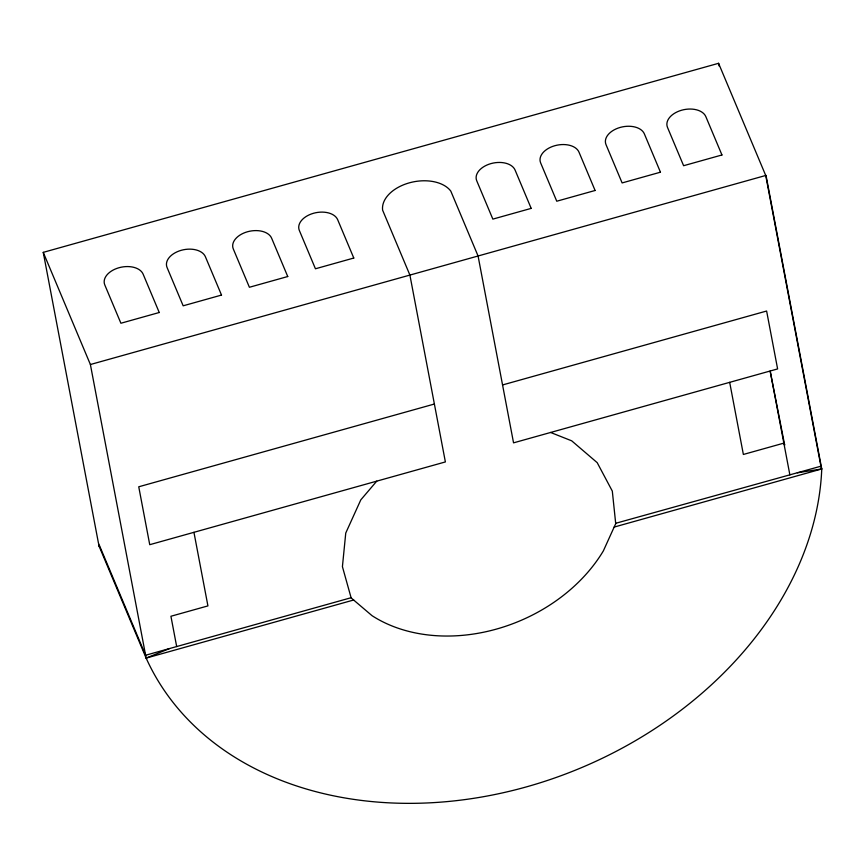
<?xml version="1.0" encoding="UTF-8"?>
<svg xmlns="http://www.w3.org/2000/svg" width="865" height="865" viewBox="0 0 865 865"><rect width="100%" height="100%" fill="white"/><g stroke="black" fill="none" stroke-linecap="round" stroke-linejoin="round"><path stroke-width="1.3" d="M376.762 481.135L360.802 499.862L345.751 533.056L342.421 566.662L351.093 597.726L145.601 655.259L98.448 543.101L43.25 252.364L718.577 63.307L765.72 175.465L820.917 466.203L615.902 523.239L603.37 550.875A151.148 115.953 -22.8 0 1 372.004 615.653L350.974 597.758M99.691 547.383A358.618 275.124 -22.8 0 1 98.588 544.982L146.142 658.103L169.464 648.577M90.392 364.522L766.012 175.39L821.75 468.96A358.618 275.124 -22.8 0 1 526.353 786.901A358.618 275.124 -22.8 0 1 146.142 658.103L90.392 364.522L43.25 252.364M434.381 404.031L138.746 486.79L149.742 544.691L445.378 461.932L409.902 275.081L382.633 210.206A36.092 22.847 -10.8 0 1 409.242 182.872A36.092 22.847 -10.8 0 1 450.806 191.122L478.075 255.997L513.55 442.848L777.613 368.923L766.617 311.022L502.554 384.947M146.142 658.103L353.72 599.986M614.161 527.077L821.75 468.96L820.701 466.473M797.335 472.798L821.75 468.96M550.605 432.468L571.7 440.826L597.196 462.656L612.312 491.104L615.718 523.649M718.577 63.307L719.074 65.967M789.875 474.885L770.153 371.009L784.706 445.172L783.852 443.129L743.37 454.46L729.682 382.341M193.944 532.321L207.924 605.9L170.924 616.258L176.676 646.555M159.246 312.503L120.905 323.24L104.795 284.931A20.014 12.672 -10.8 0 1 118.992 267.728A20.014 12.672 -10.8 0 1 143.147 274.194L159.246 312.503M221.516 295.073L183.164 305.81L167.064 267.501A20.014 12.672 -10.8 0 1 181.261 250.299A20.014 12.672 -10.8 0 1 205.405 256.764L221.516 295.073M287.742 276.53L249.401 287.267L233.301 248.958A20.014 12.672 -10.8 0 1 247.498 231.755A20.014 12.672 -10.8 0 1 271.642 238.221L287.742 276.53M353.785 258.04L315.444 268.777L299.344 230.468A20.014 12.672 -10.8 0 1 313.541 213.266A20.014 12.672 -10.8 0 1 337.685 219.732L353.785 258.04M531.186 208.379L492.845 219.115L476.745 180.807A20.014 12.672 -10.8 0 1 490.942 163.604A20.014 12.672 -10.8 0 1 515.086 170.07L531.186 208.379M595.098 190.484L556.757 201.221L540.647 162.912A20.014 12.672 -10.8 0 1 554.843 145.709A20.014 12.672 -10.8 0 1 578.999 152.175L595.098 190.484M660.46 172.189L622.119 182.926L606.008 144.617A20.014 12.672 -10.8 0 1 620.216 127.415A20.014 12.672 -10.8 0 1 644.36 133.88L660.46 172.189M721.951 154.976L683.61 165.712L667.499 127.404A20.014 12.672 -10.8 0 1 681.696 110.201A20.014 12.672 -10.8 0 1 705.851 116.667L721.951 154.976"/></g></svg>
